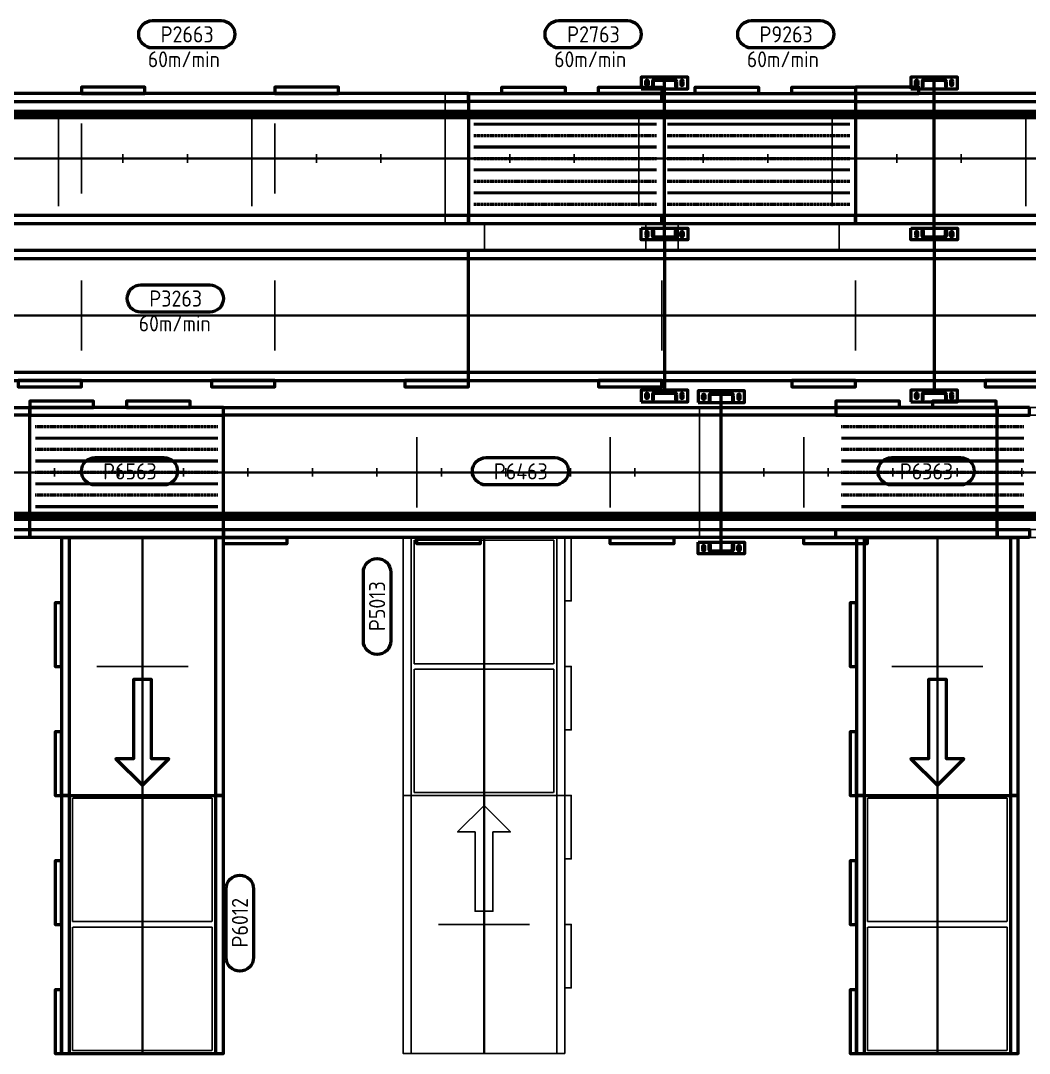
# Model space of a CAD drawing. Header units: millimetres. Extents: x 0 to 461941, y -159644 to 4828.
# Drawn here: x 188937 to 193704, y -42245 to -37364 of the extents above; entities that cross this region are included whole.
import ezdxf
from ezdxf.enums import TextEntityAlignment as Align

# ---------------------------------------------------------------- set-up
doc = ezdxf.new("R2010")
doc.units = ezdxf.units.MM
for name, pattern in [('Xref Conv Decant Empty Tote$0$AM_ISO02W050', [7.5, 6, -1.5]), ('Xref Conv Decant In$0$AM_ISO02W050', [7.5, 6, -1.5]), ('Xref Conv Decant In$0$AM_ISO08W050', [18, 12, -1.5, 3, -1.5]), ('Xref Conv Decant In$0$AM_ISO08W050x2', [9, 6, -0.75, 1.5, -0.75]), ('Xref Conv Decant In$0$CENTER', [7, 4, -1, 1, -1]), ('Xref Conv Decant Product Tote$0$AM_ISO02W050', [7.5, 6, -1.5]), ('Xref Conv Decant Product Tote$0$AM_ISO08W050', [18, 12, -1.5, 3, -1.5]), ('Xref Conv Decant Product Tote$0$CENTER', [7, 4, -1, 1, -1])]:
    doc.linetypes.add(name, pattern=pattern)
for name, color, linetype in [('AM_BOR', 4, 'Continuous'), ('Xref Conv Decant Empty Tote$0$Conv - Empty Tote', 35, 'Continuous'), ('Xref Conv Decant Empty Tote$0$Conveyor Detail', 150, 'Continuous'), ('Xref Conv Decant Empty Tote$0$P_Number2', 4, 'Continuous'), ('Xref Conv Decant In$0$Conveyor Detail', 150, 'Continuous'), ('Xref Conv Decant In$0$P_Number1', 4, 'Continuous'), ('Xref Conv Decant Product Tote$0$Conv - Empty Tote', 35, 'Continuous'), ('Xref Conv Decant Product Tote$0$Conveyor Detail', 150, 'Continuous')]:
    doc.layers.add(name, color=color, linetype=linetype)
for name, color, linetype, lineweight in [('Xref Conv Decant Empty Tote$0$Cont 2.5', 7, 'Continuous', 50), ('Xref Conv Decant Empty Tote$0$Conveyor Centreline', 2, 'Continuous', 35), ('Xref Conv Decant Empty Tote$0$Hidden', 9, 'Xref Conv Decant Empty Tote$0$AM_ISO02W050', 25), ('Xref Conv Decant Empty Tote$0$Text', 40, 'Continuous', 35), ('Xref Conv Decant In$0$Center', 7, 'Xref Conv Decant In$0$AM_ISO08W050', 50), ('Xref Conv Decant In$0$Cont 2.5', 7, 'Continuous', 50), ('Xref Conv Decant In$0$Conv Decant In Out', 5, 'Continuous', 50), ('Xref Conv Decant In$0$Conveyor Centreline', 2, 'Continuous', 35), ('Xref Conv Decant In$0$Hidden', 9, 'Xref Conv Decant In$0$AM_ISO02W050', 25), ('Xref Conv Decant In$0$Text', 40, 'Continuous', 35), ('Xref Conv Decant Product Tote$0$Cont 2.5', 7, 'Continuous', 50), ('Xref Conv Decant Product Tote$0$Conv- Product decant', 3, 'Continuous', 50), ('Xref Conv Decant Product Tote$0$Conveyor Centreline', 2, 'Continuous', 35), ('Xref Conv Decant Product Tote$0$Conveyor Speeds', 8, 'Xref Conv Decant Product Tote$0$AM_ISO08W050', 25), ('Xref Conv Decant Product Tote$0$Hidden', 9, 'Xref Conv Decant Product Tote$0$AM_ISO02W050', 25), ('Xref Conv Decant Product Tote$0$P_Number', 4, 'Continuous', 50), ('Xref Conv Decant Product Tote$0$Text', 40, 'Continuous', 35)]:
    doc.layers.add(name, color=color, linetype=linetype, lineweight=lineweight)
doc.styles.add('Xref Conv Decant Empty Tote$0$STANDARD', font='ISOCP.SHX')
doc.styles.add('Xref Conv Decant In$0$STANDARD', font='ISOCP.SHX')
doc.styles.add('Xref Conv Decant Product Tote$0$STANDARD', font='ISOCP.SHX')

# ---------------------------------------------------------------- blocks, each defined once
blk = doc.blocks.new('*U153')
blk.add_line((-307.5, 47548.8), (307.5, 47548.8))
for points in [[(-307.5, 0), (-307.5, 84124.8), (-270, 84124.8), (-270, 0)], [(270, 0), (270, 84124.8), (307.5, 84124.8), (307.5, 0)]]:
    blk.add_lwpolyline(points, close=True)
at = {"layer": 'Xref Conv Decant Empty Tote$0$Conveyor Centreline'}
blk.add_lwpolyline([(0, 0), (0, 84124.8)], dxfattribs=at)
at = {"layer": 'Xref Conv Decant Empty Tote$0$Conveyor Detail', "const_width": 45}
blk.add_lwpolyline([(207.5, 0), (207.5, 84124.8)], dxfattribs=at)
at = {"layer": 'Xref Conv Decant Empty Tote$0$Hidden'}
for p, q in [((-225, 50292), (225, 50292)), ((-20, 50292), (20, 50292)), ((-20, 49987.2), (20, 49987.2)), ((-20, 49682.4), (20, 49682.4)), ((-225, 49377.6), (225, 49377.6)), ((-20, 49377.6), (20, 49377.6)), ((-20, 49072.8), (20, 49072.8)), ((-20, 48768), (20, 48768)), ((-225, 48463.2), (225, 48463.2)), ((-20, 48463.2), (20, 48463.2)), ((-20, 48158.4), (20, 48158.4)), ((-20, 47853.6), (20, 47853.6)), ((-225, 47548.8), (225, 47548.8)), ((-20, 47548.8), (20, 47548.8)), ((-20, 47244), (20, 47244)), ((-20, 46939.2), (20, 46939.2)), ((-225, 46634.4), (225, 46634.4)), ((-20, 46634.4), (20, 46634.4)), ((-20, 46329.6), (20, 46329.6)), ((-20, 46024.8), (20, 46024.8)), ((-225, 45720), (225, 45720)), ((-20, 45720), (20, 45720))]:
    blk.add_line(p, q, dxfattribs=at)
blk = doc.blocks.new('*U154')
blk.add_line((-307.5, 40233.6), (307.5, 40233.6))
for points in [[(-307.5, 0), (-307.5, 43891.2), (-270, 43891.2), (-270, 0)], [(270, 0), (270, 43891.2), (307.5, 43891.2), (307.5, 0)]]:
    blk.add_lwpolyline(points, close=True)
at = {"layer": 'Xref Conv Decant Empty Tote$0$Conveyor Centreline'}
blk.add_lwpolyline([(0, 0), (0, 43891.2)], dxfattribs=at)
at = {"layer": 'Xref Conv Decant Empty Tote$0$Conveyor Detail', "const_width": 45}
blk.add_lwpolyline([(207.5, 0), (207.5, 43891.2)], dxfattribs=at)
at = {"layer": 'Xref Conv Decant Empty Tote$0$Hidden'}
for p, q in [((-20, 43281.6), (20, 43281.6)), ((-20, 42976.8), (20, 42976.8)), ((-20, 42672), (20, 42672)), ((-20, 42367.2), (20, 42367.2)), ((-20, 42062.4), (20, 42062.4)), ((-20, 41757.6), (20, 41757.6)), ((-20, 41452.8), (20, 41452.8)), ((-20, 41148), (20, 41148)), ((-20, 40843.2), (20, 40843.2)), ((-20, 40538.4), (20, 40538.4)), ((-20, 40233.6), (20, 40233.6)), ((-20, 39928.8), (20, 39928.8)), ((-20, 39624), (20, 39624)), ((-20, 39319.2), (20, 39319.2)), ((-20, 39014.4), (20, 39014.4)), ((-20, 38709.6), (20, 38709.6))]:
    blk.add_line(p, q, dxfattribs=at)
blk = doc.blocks.new('Xref Conv Decant Empty Tote$0$Pno2')
at = {"layer": 'Xref Conv Decant Empty Tote$0$Cont 2.5', "lineweight": 50}
blk.add_lwpolyline([(-6.47, 2.55), (6.32, 2.55, -1), (6.32, -2.54), (-6.47, -2.54, -1)], format="xyb", close=True, dxfattribs=at)
at = {"layer": 'Xref Conv Decant Empty Tote$0$Text', "color": 7, "style": 'Xref Conv Decant Empty Tote$0$STANDARD'}
blk.add_attdef('PNO', text='', height=3, dxfattribs=at).set_placement((0, 0), align=Align.MIDDLE)
blk = doc.blocks.new('*U166')
for p, q in [((0, -382.5), (0, 382.5)), ((1219.2, -382.5), (1219.2, 382.5))]:
    blk.add_line(p, q)
for points in [[(0, 345), (1219.2, 345), (1219.2, 382.5), (0, 382.5)], [(0, -382.5), (1219.2, -382.5), (1219.2, -345), (0, -345)], [(609.6, -382.5), (309.6, -382.5), (309.6, -412.5), (609.6, -412.5)], [(1219.2, -382.5), (919.2, -382.5), (919.2, -412.5), (1219.2, -412.5)]]:
    blk.add_lwpolyline(points, close=True)
at = {"layer": 'Xref Conv Decant Empty Tote$0$Conveyor Centreline'}
blk.add_lwpolyline([(0, 0), (1219.2, 0)], dxfattribs=at)
at = {"layer": 'Xref Conv Decant Empty Tote$0$Hidden'}
for points in [[(13.1, -330), (596.5, -330), (596.5, 330), (13.1, 330)], [(622.7, -330), (1206.1, -330), (1206.1, 330), (622.7, 330)]]:
    blk.add_lwpolyline(points, close=True, dxfattribs=at)
blk = doc.blocks.new('*U165')
for p, q in [((-1219.2, -382.5), (-1219.2, 382.5)), ((0, -382.5), (0, 382.5))]:
    blk.add_line(p, q)
for points in [[(0, 345), (-1219.2, 345), (-1219.2, 382.5), (0, 382.5)], [(0, -382.5), (-1219.2, -382.5), (-1219.2, -345), (0, -345)], [(-1219.2, -382.5), (-919.2, -382.5), (-919.2, -412.5), (-1219.2, -412.5)], [(-609.6, -382.5), (-309.6, -382.5), (-309.6, -412.5), (-609.6, -412.5)]]:
    blk.add_lwpolyline(points, close=True)
at = {"layer": 'Xref Conv Decant Empty Tote$0$Conveyor Centreline'}
blk.add_lwpolyline([(0, 0), (-1219.2, 0)], dxfattribs=at)
at = {"layer": 'Xref Conv Decant Empty Tote$0$Hidden'}
for p, q in [((-609.6, -215.5), (-609.6, 215.5)), ((0, -215.5), (0, 215.5))]:
    blk.add_line(p, q, dxfattribs=at)
blk = doc.blocks.new('*U145')
at = {"color": 0, "linetype": 'Continuous'}
blk.add_lwpolyline([(0, 0), (125, 125), (125, 42.5), (500, 42.5), (500, -42.5), (125, -42.5), (125, -125)], close=True, dxfattribs=at)
blk = doc.blocks.new('Xref Conv Decant Empty Tote')
at = {"layer": 'Xref Conv Decant Empty Tote$0$Conv - Empty Tote', "xscale": -1}
for name, p, rotation in [('*U153', (143395.2, -38015.1), 270), ('*U154', (232378.2, -39499.1), 90), ('*U165', (191126.8, -42245), 90), ('*U145', (191126.8, -41073.7), 90)]:
    blk.add_blockref(name, p, dxfattribs=dict(at, rotation=rotation))
at = {"layer": 'Xref Conv Decant Empty Tote$0$Conv - Empty Tote', "rotation": 90}
blk.add_blockref('*U166', (191126.8, -41025.8), dxfattribs=at)
at = {"layer": 'Xref Conv Decant Empty Tote$0$P_Number2', "xscale": 25.4, "yscale": 25.4, "zscale": 25.4, "rotation": 90}
blk.add_blockref('Xref Conv Decant Empty Tote$0$Pno2', (190621.4, -40131.2), dxfattribs=at).add_auto_attribs({'PNO': 'P5013'})
blk = doc.blocks.new('*U296')
for p, q in [((0, -307.5), (0, 307.5)), ((3657.6, -307.5), (3657.6, 307.5)), ((7315.2, -307.5), (7315.2, 307.5)), ((7315.2, -307.5), (7315.2, 307.5))]:
    blk.add_line(p, q)
for points in [[(0, 270), (7315.2, 270), (7315.2, 307.5), (0, 307.5)], [(0, -307.5), (7315.2, -307.5), (7315.2, -270), (0, -270)], [(914.4, -307.5), (614.4, -307.5), (614.4, -337.5), (914.4, -337.5)], [(1828.8, -307.5), (1528.8, -307.5), (1528.8, -337.5), (1828.8, -337.5)], [(2743.2, -307.5), (2443.2, -307.5), (2443.2, -337.5), (2743.2, -337.5)], [(3657.6, -307.5), (3357.6, -307.5), (3357.6, -337.5), (3657.6, -337.5)], [(4572, -307.5), (4272, -307.5), (4272, -337.5), (4572, -337.5)], [(5486.4, -307.5), (5186.4, -307.5), (5186.4, -337.5), (5486.4, -337.5)], [(6400.8, -307.5), (6100.8, -307.5), (6100.8, -337.5), (6400.8, -337.5)], [(7315.2, -307.5), (7015.2, -307.5), (7015.2, -337.5), (7315.2, -337.5)]]:
    blk.add_lwpolyline(points, close=True)
at = {"layer": 'Xref Conv Decant Product Tote$0$Conveyor Centreline'}
blk.add_lwpolyline([(0, 0), (7315.2, 0)], dxfattribs=at)
at = {"layer": 'Xref Conv Decant Product Tote$0$Hidden'}
for p, q in [((0, -166), (0, 166)), ((914.4, -166), (914.4, 166)), ((1828.8, -166), (1828.8, 166)), ((2743.2, -166), (2743.2, 166)), ((3657.6, -166), (3657.6, 166)), ((4572, -166), (4572, 166)), ((5486.4, -166), (5486.4, 166)), ((6400.8, -166), (6400.8, 166))]:
    blk.add_line(p, q, dxfattribs=at)
blk = doc.blocks.new('*U291')
at = {"linetype": 'Xref Conv Decant Product Tote$0$CENTER'}
for p, q in [((25.4, 216), (889, 216)), ((25.4, 108), (889, 108)), ((25.4, 0), (889, 0)), ((25.4, -108), (889, -108)), ((25.4, -216), (889, -216))]:
    blk.add_line(p, q, dxfattribs=at)
for points in [[(0, 307.5), (914.4, 307.5), (914.4, 270), (0, 270)], [(457.2, 307.5), (157.2, 307.5), (157.2, 337.5), (457.2, 337.5)], [(914.4, 307.5), (614.4, 307.5), (614.4, 337.5), (914.4, 337.5)], [(0, -307.5), (914.4, -307.5), (914.4, -270), (0, -270)]]:
    blk.add_lwpolyline(points, close=True)
at = {"layer": 'Xref Conv Decant Product Tote$0$Conveyor Centreline', "linetype": 'Xref Conv Decant Product Tote$0$CENTER'}
blk.add_line((0, 0), (914.4, 0), dxfattribs=at)
at = {"layer": 'Xref Conv Decant Product Tote$0$Conveyor Detail', "const_width": 15}
for points in [[(889, 162), (25.4, 162)], [(889, 54), (25.4, 54)], [(889, -54), (25.4, -54)], [(889, -162), (25.4, -162)]]:
    blk.add_lwpolyline(points, dxfattribs=at)
blk = doc.blocks.new('*U298')
for p, q in [((-2743.2, 307.5), (-2743.2, -307.5)), ((0, 307.5), (0, -307.5))]:
    blk.add_line(p, q)
for points in [[(-2743.2, 307.5), (-2443.2, 307.5), (-2443.2, 337.5), (-2743.2, 337.5)], [(0, 307.5), (-2743.2, 307.5), (-2743.2, 270), (0, 270)], [(-1828.8, 307.5), (-1528.8, 307.5), (-1528.8, 337.5), (-1828.8, 337.5)], [(-914.4, 307.5), (-614.4, 307.5), (-614.4, 337.5), (-914.4, 337.5)], [(0, -270), (-2743.2, -270), (-2743.2, -307.5), (0, -307.5)]]:
    blk.add_lwpolyline(points, close=True)
at = {"layer": 'Xref Conv Decant Product Tote$0$Conveyor Centreline'}
blk.add_lwpolyline([(0, 0), (-2743.2, 0)], dxfattribs=at)
at = {"layer": 'Xref Conv Decant Product Tote$0$Hidden'}
for p, q in [((-1828.8, 166), (-1828.8, -166)), ((-914.4, 166), (-914.4, -166)), ((0, 166), (0, -166))]:
    blk.add_line(p, q, dxfattribs=at)
blk = doc.blocks.new('Xref Conv Decant Product Tote$0$Pno2')
at = {"layer": 'Xref Conv Decant Product Tote$0$Cont 2.5', "lineweight": 50}
blk.add_lwpolyline([(-6.47, 2.55), (6.32, 2.55, -1), (6.32, -2.54), (-6.47, -2.54, -1)], format="xyb", close=True, dxfattribs=at)
at = {"layer": 'Xref Conv Decant Product Tote$0$Text', "color": 7, "style": 'Xref Conv Decant Product Tote$0$STANDARD'}
blk.add_attdef('PNO', text='', height=3, dxfattribs=at).set_placement((0, 0), align=Align.MIDDLE)
blk = doc.blocks.new('Xref Conv Decant Product Tote$0$SLOT BPLATE')
blk.add_lwpolyline([(-5.5, -7, 1), (5.5, -7), (5.5, 7, 1), (-5.5, 7)], format="xyb", close=True)
blk = doc.blocks.new('Xref Conv Decant Product Tote$0$BASE PLATE - TV')
blk.add_lwpolyline([(-110, 42.5), (110, 42.5), (110, -12.5), (-110, -12.5)], close=True)
blk.add_blockref('Xref Conv Decant Product Tote$0$SLOT BPLATE', (-83, 15))
at = {"xscale": -1}
blk.add_blockref('Xref Conv Decant Product Tote$0$SLOT BPLATE', (83, 15), dxfattribs=at)
blk = doc.blocks.new('Xref Conv Decant Product Tote$0$CHANNEL 115W- TV')
blk.add_lwpolyline([(57.5, 12.5, -0.414214), (45, 0), (-45, 0, -0.414214), (-57.5, 12.5), (-57.5, 35), (-52.5, 35), (-52.5, 12.5, 0.414214), (-45, 5), (45, 5, 0.414214), (52.5, 12.5), (52.5, 35), (57.5, 35)], format="xyb", close=True)
at = {"layer": 'Xref Conv Decant Product Tote$0$Hidden'}
for p, q in [((-27.5, 5), (-27.5, 0)), ((27.5, 5), (27.5, 0))]:
    blk.add_line(p, q, dxfattribs=at)
blk = doc.blocks.new('Xref Conv Decant Product Tote$0$STAND WMNT - TV')
for name, p in [('Xref Conv Decant Product Tote$0$BASE PLATE - TV', (0, 2.5)), ('Xref Conv Decant Product Tote$0$CHANNEL 115W- TV', (0, 0))]:
    blk.add_blockref(name, p)
blk = doc.blocks.new('*U382')
blk.add_line((5, 0), (745, 0))
at = {"rotation": 270}
blk.add_blockref('Xref Conv Decant Product Tote$0$STAND WMNT - TV', (0, 0), dxfattribs=at)
at = {"xscale": -1, "rotation": 90}
blk.add_blockref('Xref Conv Decant Product Tote$0$STAND WMNT - TV', (750, 0), dxfattribs=at)
blk = doc.blocks.new('Xref Conv Decant Product Tote$0$A$C3C53791A')
blk.add_line((110, 775), (110, 45))
at = {"rotation": 90}
blk.add_blockref('*U382', (110, 775), dxfattribs=at)
at = {"xscale": -1, "rotation": 180}
blk.add_blockref('Xref Conv Decant Product Tote$0$STAND WMNT - TV', (110, 45), dxfattribs=at)
blk = doc.blocks.new('Xref Conv Decant Product Tote')
at = {"layer": 'Xref Conv Decant Product Tote$0$Conv - Empty Tote', "color": 3}
for points in [[(191891.4, -38322.6), (191891.4, -38449.6), (191129.4, -38449.6), (191129.4, -38322.6)], [(192805.8, -38322.6), (192805.8, -38449.6), (192043.8, -38449.6), (192043.8, -38322.6)]]:
    blk.add_lwpolyline(points, dxfattribs=at)
at = {"layer": 'Xref Conv Decant Product Tote$0$Conv- Product decant'}
for name, p in [('Xref Conv Decant Product Tote$0$A$C3C53791A', (191870.1, -39165.1)), ('Xref Conv Decant Product Tote$0$A$C3C53791A', (193144.9, -39165.1)), ('*U298', (191053.2, -38015.1)), ('*U291', (191053.2, -38015.1)), ('*U291', (191967.6, -38015.1)), ('*U298', (195625.2, -38015.1)), ('*U296', (187395.6, -38757.1))]:
    blk.add_blockref(name, p, dxfattribs=at)
at = {"layer": 'Xref Conv Decant Product Tote$0$P_Number', "xscale": 25.4, "yscale": 25.4, "zscale": 25.4}
for p, values in [((189723.6, -37428.3), {'PNO': 'P2663'}), ((191644.2, -37428.3), {'PNO': 'P2763'}), ((192554.9, -37428.3), {'PNO': 'P9263'}), ((189669.6, -38677.1), {'PNO': 'P3263'})]:
    blk.add_blockref('Xref Conv Decant Product Tote$0$Pno2', p, dxfattribs=at).add_auto_attribs(values)
at = {"layer": 'Xref Conv Decant Product Tote$0$Conveyor Speeds', "char_height": 75, "attachment_point": 1, "style": 'Xref Conv Decant Product Tote$0$STANDARD'}
for insert in [(189538, -37508.8), (191458.6, -37508.8), (192369.3, -37508.8), (189495.1, -38757.5)]:
    blk.add_mtext_dynamic_manual_height_columns('60m/min', width=1630.752, gutter_width=11.4, heights=[0], dxfattribs=dict(at, insert=insert))
blk = doc.blocks.new('*U424')
at = {"linetype": 'Xref Conv Decant In$0$CENTER'}
for p, q in [((-216, 25.4), (-216, 889)), ((-108, 25.4), (-108, 889)), ((0, 25.4), (0, 889)), ((108, 25.4), (108, 889)), ((216, 25.4), (216, 889))]:
    blk.add_line(p, q, dxfattribs=at)
for points in [[(-307.5, 914.4), (-307.5, 614.4), (-337.5, 614.4), (-337.5, 914.4)], [(-307.5, 0), (-307.5, 914.4), (-270, 914.4), (-270, 0)], [(307.5, 0), (307.5, 914.4), (270, 914.4), (270, 0)], [(-307.5, 457.2), (-307.5, 157.2), (-337.5, 157.2), (-337.5, 457.2)]]:
    blk.add_lwpolyline(points, close=True)
at = {"layer": 'Xref Conv Decant In$0$Conveyor Centreline', "linetype": 'Xref Conv Decant In$0$CENTER'}
blk.add_line((0, 0), (0, 914.4), dxfattribs=at)
at = {"layer": 'Xref Conv Decant In$0$Conveyor Detail', "const_width": 15}
for points in [[(-162, 889), (-162, 25.4)], [(-54, 889), (-54, 25.4)], [(54, 889), (54, 25.4)], [(162, 889), (162, 25.4)]]:
    blk.add_lwpolyline(points, dxfattribs=at)
blk = doc.blocks.new('*U428')
for p, q in [((-2743.2, -307.5), (-2743.2, 307.5)), ((0, -307.5), (0, 307.5))]:
    blk.add_line(p, q)
for points in [[(0, 270), (-2743.2, 270), (-2743.2, 307.5), (0, 307.5)], [(0, -307.5), (-2743.2, -307.5), (-2743.2, -270), (0, -270)], [(-2743.2, -307.5), (-2443.2, -307.5), (-2443.2, -337.5), (-2743.2, -337.5)], [(-1828.8, -307.5), (-1528.8, -307.5), (-1528.8, -337.5), (-1828.8, -337.5)], [(-914.4, -307.5), (-614.4, -307.5), (-614.4, -337.5), (-914.4, -337.5)]]:
    blk.add_lwpolyline(points, close=True)
at = {"layer": 'Xref Conv Decant In$0$Conveyor Centreline'}
blk.add_lwpolyline([(0, 0), (-2743.2, 0)], dxfattribs=at)
at = {"layer": 'Xref Conv Decant In$0$Hidden'}
for p, q in [((-1828.8, -166), (-1828.8, 166)), ((-914.4, -166), (-914.4, 166)), ((0, -166), (0, 166))]:
    blk.add_line(p, q, dxfattribs=at)
blk = doc.blocks.new('Xref Conv Decant In$0$Pno2')
at = {"layer": 'Xref Conv Decant In$0$Cont 2.5', "lineweight": 50}
blk.add_lwpolyline([(-6.47, 2.55), (6.32, 2.55, -1), (6.32, -2.54), (-6.47, -2.54, -1)], format="xyb", close=True, dxfattribs=at)
at = {"layer": 'Xref Conv Decant In$0$Text', "color": 7, "style": 'Xref Conv Decant In$0$STANDARD'}
blk.add_attdef('PNO', text='', height=3, dxfattribs=at).set_placement((0, 0), align=Align.MIDDLE)
blk = doc.blocks.new('*U437')
for p, q in [((0, -382.5), (0, 382.5)), ((1219.2, -382.5), (1219.2, 382.5))]:
    blk.add_line(p, q)
for points in [[(0, 345), (1219.2, 345), (1219.2, 382.5), (0, 382.5)], [(0, -382.5), (1219.2, -382.5), (1219.2, -345), (0, -345)], [(609.6, -382.5), (309.6, -382.5), (309.6, -412.5), (609.6, -412.5)], [(1219.2, -382.5), (919.2, -382.5), (919.2, -412.5), (1219.2, -412.5)]]:
    blk.add_lwpolyline(points, close=True)
at = {"layer": 'Xref Conv Decant In$0$Conveyor Centreline'}
blk.add_lwpolyline([(0, 0), (1219.2, 0)], dxfattribs=at)
at = {"layer": 'Xref Conv Decant In$0$Hidden'}
for points in [[(13.1, -330), (596.5, -330), (596.5, 330), (13.1, 330)], [(622.7, -330), (1206.1, -330), (1206.1, 330), (622.7, 330)]]:
    blk.add_lwpolyline(points, close=True, dxfattribs=at)
blk = doc.blocks.new('*U423')
for p, q in [((-1219.2, -382.5), (-1219.2, 382.5)), ((0, -382.5), (0, 382.5))]:
    blk.add_line(p, q)
for points in [[(0, 345), (-1219.2, 345), (-1219.2, 382.5), (0, 382.5)], [(0, -382.5), (-1219.2, -382.5), (-1219.2, -345), (0, -345)], [(-1219.2, -382.5), (-919.2, -382.5), (-919.2, -412.5), (-1219.2, -412.5)], [(-609.6, -382.5), (-309.6, -382.5), (-309.6, -412.5), (-609.6, -412.5)]]:
    blk.add_lwpolyline(points, close=True)
at = {"layer": 'Xref Conv Decant In$0$Conveyor Centreline'}
blk.add_lwpolyline([(0, 0), (-1219.2, 0)], dxfattribs=at)
at = {"layer": 'Xref Conv Decant In$0$Hidden'}
for p, q in [((-609.6, -215.5), (-609.6, 215.5)), ((0, -215.5), (0, 215.5))]:
    blk.add_line(p, q, dxfattribs=at)
blk = doc.blocks.new('*U421')
at = {"color": 0, "linetype": 'Continuous'}
blk.add_lwpolyline([(0, 0), (125, 125), (125, 42.5), (500, 42.5), (500, -42.5), (125, -42.5), (125, -125)], close=True, dxfattribs=at)
blk = doc.blocks.new('*U442')
for p, q in [((-3657.6, -307.5), (-3657.6, 307.5)), ((-3657.6, -307.5), (-3657.6, 307.5)), ((0, -307.5), (0, 307.5))]:
    blk.add_line(p, q)
for points in [[(0, 270), (-3657.6, 270), (-3657.6, 307.5), (0, 307.5)], [(0, -307.5), (-3657.6, -307.5), (-3657.6, -270), (0, -270)], [(-3657.6, -307.5), (-3357.6, -307.5), (-3357.6, -337.5), (-3657.6, -337.5)], [(-2743.2, -307.5), (-2443.2, -307.5), (-2443.2, -337.5), (-2743.2, -337.5)], [(-1828.8, -307.5), (-1528.8, -307.5), (-1528.8, -337.5), (-1828.8, -337.5)], [(-914.4, -307.5), (-614.4, -307.5), (-614.4, -337.5), (-914.4, -337.5)]]:
    blk.add_lwpolyline(points, close=True)
at = {"layer": 'Xref Conv Decant In$0$Conveyor Centreline'}
blk.add_lwpolyline([(0, 0), (-3657.6, 0)], dxfattribs=at)
at = {"layer": 'Xref Conv Decant In$0$Hidden'}
for p, q in [((-2743.2, -166), (-2743.2, 166)), ((-1828.8, -166), (-1828.8, 166)), ((-914.4, -166), (-914.4, 166)), ((0, -166), (0, 166))]:
    blk.add_line(p, q, dxfattribs=at)
blk = doc.blocks.new('Xref Conv Decant In$0$SLOT BPLATE')
blk.add_lwpolyline([(-5.5, -7, 1), (5.5, -7), (5.5, 7, 1), (-5.5, 7)], format="xyb", close=True)
at = {"layer": 'Xref Conv Decant In$0$Center', "linetype": 'Xref Conv Decant In$0$AM_ISO08W050x2', "lineweight": 50}
blk.add_line((-10, 0), (10, 0), dxfattribs=at)
at = {"layer": 'Xref Conv Decant In$0$Center', "lineweight": 50}
blk.add_line((0, 15.5), (0, -15.5), dxfattribs=at)
blk = doc.blocks.new('Xref Conv Decant In$0$BASE PLATE - TV')
blk.add_lwpolyline([(-110, 42.5), (110, 42.5), (110, -12.5), (-110, -12.5)], close=True)
blk.add_blockref('Xref Conv Decant In$0$SLOT BPLATE', (-83, 15))
at = {"xscale": -1}
blk.add_blockref('Xref Conv Decant In$0$SLOT BPLATE', (83, 15), dxfattribs=at)
blk = doc.blocks.new('Xref Conv Decant In$0$CHANNEL 115W- TV')
blk.add_lwpolyline([(57.5, 12.5, -0.414214), (45, 0), (-45, 0, -0.414214), (-57.5, 12.5), (-57.5, 35), (-52.5, 35), (-52.5, 12.5, 0.414214), (-45, 5), (45, 5, 0.414214), (52.5, 12.5), (52.5, 35), (57.5, 35)], format="xyb", close=True)
at = {"layer": 'Xref Conv Decant In$0$Center', "linetype": 'Xref Conv Decant In$0$AM_ISO08W050x2', "lineweight": 50}
blk.add_line((0, 8), (0, -3), dxfattribs=at)
at = {"layer": 'Xref Conv Decant In$0$Hidden'}
for p, q in [((-27.5, 5), (-27.5, 0)), ((27.5, 5), (27.5, 0))]:
    blk.add_line(p, q, dxfattribs=at)
blk = doc.blocks.new('Xref Conv Decant In$0$STAND WMNT - TV')
for name, p in [('Xref Conv Decant In$0$BASE PLATE - TV', (0, 2.5)), ('Xref Conv Decant In$0$CHANNEL 115W- TV', (0, 0))]:
    blk.add_blockref(name, p)
blk = doc.blocks.new('*U474')
blk.add_line((5, 0), (745, 0))
at = {"rotation": 270}
blk.add_blockref('Xref Conv Decant In$0$STAND WMNT - TV', (0, 0), dxfattribs=at)
at = {"xscale": -1, "rotation": 90}
blk.add_blockref('Xref Conv Decant In$0$STAND WMNT - TV', (750, 0), dxfattribs=at)
blk = doc.blocks.new('Xref Conv Decant In')
at = {"layer": 'Xref Conv Decant In$0$Conv Decant In Out'}
for name, p, rotation in [('*U474', (192248.4, -39874.1), 90), ('*U437', (189512.3, -41025.8), 270), ('*U437', (193269.8, -41025.8), 270)]:
    blk.add_blockref(name, p, dxfattribs=dict(at, rotation=rotation))
for name, p in [('*U428', (188980.4, -39499.1)), ('*U442', (193552.4, -39499.1))]:
    blk.add_blockref(name, p, dxfattribs=at)
at = {"layer": 'Xref Conv Decant In$0$Conv Decant In Out', "xscale": -1}
for name, p, rotation in [('*U424', (189894.8, -39499.1), 90), ('*U424', (193704.5, -39499.1), 90), ('*U423', (189512.3, -39806.6), 270), ('*U423', (193269.8, -39806.6), 270), ('*U421', (189512.3, -40977.9), 270), ('*U421', (193269.8, -40977.9), 270)]:
    blk.add_blockref(name, p, dxfattribs=dict(at, rotation=rotation))
at = {"layer": 'Xref Conv Decant In$0$P_Number1', "xscale": 25.4, "yscale": 25.4, "zscale": 25.4}
for p, values in [((189453.1, -39493.9), {'PNO': 'P6563'}), ((191300.7, -39493.9), {'PNO': 'P6463'}), ((193218.1, -39493.9), {'PNO': 'P6363'})]:
    blk.add_blockref('Xref Conv Decant In$0$Pno2', p, dxfattribs=at).add_auto_attribs(values)
at = {"layer": 'Xref Conv Decant In$0$P_Number1', "xscale": 25.4, "yscale": 25.4, "zscale": 25.4, "rotation": 90}
blk.add_blockref('Xref Conv Decant In$0$Pno2', (189973, -41627.6), dxfattribs=at).add_auto_attribs({'PNO': 'P6012'})

msp = doc.modelspace()

# ---------------------------------------------------------------- block references
for name in ['Xref Conv Decant Empty Tote', 'Xref Conv Decant Product Tote']:
    msp.add_blockref(name, (0, 0))
at = {"layer": 'AM_BOR'}
for name in ['Xref Conv Decant Product Tote', 'Xref Conv Decant In']:
    msp.add_blockref(name, (0, 0), dxfattribs=at)

doc.saveas('drawing.dxf')
